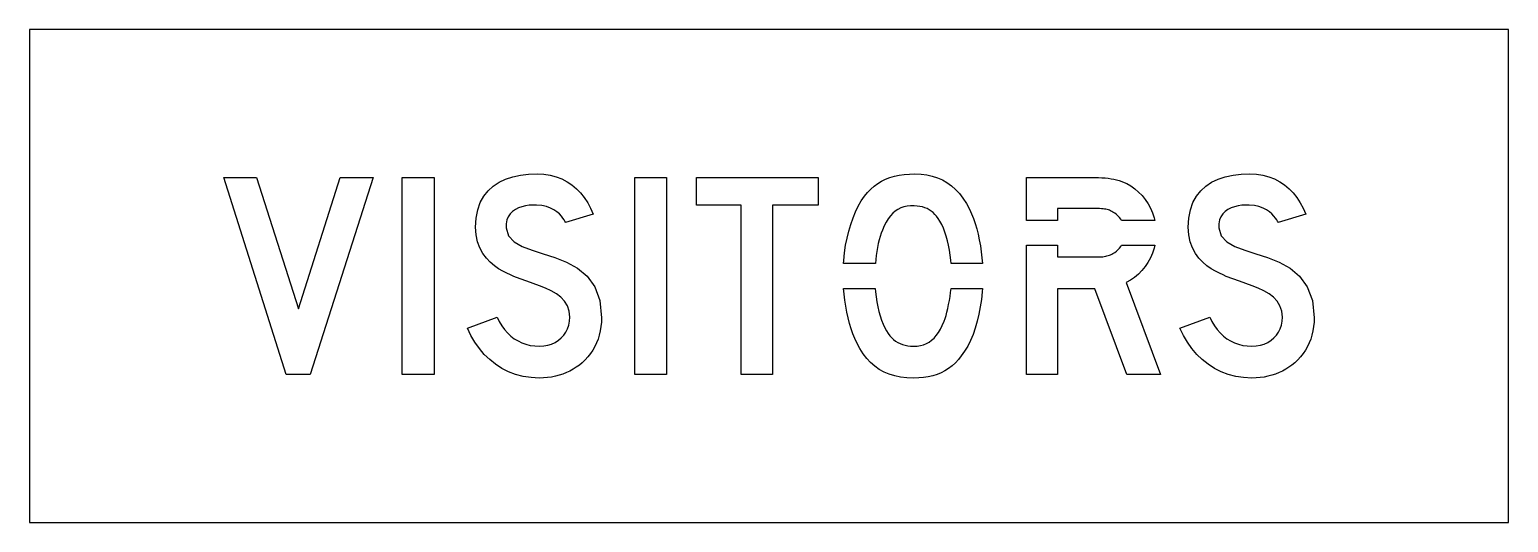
# Model space of a CAD drawing. Extents: x 0 to 30, y 0 to 10.
import ezdxf

# ---------------------------------------------------------------- set-up
doc = ezdxf.new("R2010")
doc.units = 0
doc.layers.add('CUT', color=7, linetype='Continuous')
doc.layers.add('OUTSIDE', color=1, linetype='Continuous')

msp = doc.modelspace()

# ---------------------------------------------------------------- linework, layer by layer
at = {"layer": 'CUT'}
for points in [[(4.6002, 7), (5.4562, 4.3332), (6.2986, 7), (6.9722, 7), (5.695, 3), (5.2038, 3), (3.9406, 7)], [(7.5614, 3), (7.5614, 7), (8.207, 7), (8.207, 3)], [(11.5326, 3.7208), (11.5018, 3.642), (11.4658, 3.5664), (11.4246, 3.494), (11.3786, 3.4244), (11.3274, 3.3588), (11.2714, 3.2968), (11.2106, 3.2384), (11.1526, 3.1912), (11.0914, 3.1476), (11.027, 3.1076), (10.9598, 3.0712), (10.8902, 3.0388), (10.8174, 3.0104), (10.7426, 2.9864), (10.6658, 2.9664), (10.587, 2.9504), (10.5062, 2.9392), (10.4238, 2.932), (10.3402, 2.93), (10.1722, 2.938), (10.0118, 2.9628), (9.8598, 3.0028), (9.7154, 3.0576), (9.5798, 3.1264), (9.4526, 3.2088), (9.3342, 3.3036), (9.225, 3.41), (9.1246, 3.528), (9.0338, 3.656), (8.9522, 3.7936), (8.8806, 3.9404), (9.4842, 4.1648), (9.529, 4.0736), (9.5798, 3.9896), (9.6358, 3.9128), (9.697, 3.8436), (9.7626, 3.782), (9.8334, 3.728), (9.9082, 3.682), (9.9874, 3.644), (10.0702, 3.6144), (10.157, 3.5928), (10.247, 3.58), (10.3402, 3.5756), (10.429, 3.5808), (10.5126, 3.5956), (10.5906, 3.62), (10.6626, 3.6536), (10.7278, 3.6948), (10.7858, 3.744), (10.8366, 3.8), (10.879, 3.8624), (10.9126, 3.9308), (10.9374, 4.0044), (10.9526, 4.0824), (10.9578, 4.1648), (10.9454, 4.2892), (10.9098, 4.3968), (10.8534, 4.4896), (10.7786, 4.57), (10.6882, 4.6392), (10.5842, 4.7), (10.4694, 4.754), (10.3466, 4.8032), (10.2178, 4.8496), (10.0854, 4.8956), (9.9526, 4.9428), (9.821, 4.9928), (9.7558, 5.0208), (9.681, 5.0552), (9.5998, 5.0972), (9.515, 5.1484), (9.429, 5.2092), (9.3458, 5.2808), (9.267, 5.364), (9.1962, 5.4596), (9.1362, 5.5692), (9.0898, 5.6936), (9.0598, 5.8332), (9.049, 5.9896), (9.0602, 6.176), (9.0918, 6.3424), (9.1438, 6.49), (9.2138, 6.6188), (9.3014, 6.7304), (9.4054, 6.8244), (9.5238, 6.9024), (9.6562, 6.9648), (9.801, 7.012), (9.957, 7.0448), (10.1234, 7.064), (10.2982, 7.07), (10.4346, 7.0636), (10.5638, 7.044), (10.685, 7.012), (10.799, 6.9684), (10.905, 6.9132), (11.0034, 6.8472), (11.0946, 6.7712), (11.1778, 6.6856), (11.2534, 6.5904), (11.3218, 6.4872), (11.3822, 6.3752), (11.435, 6.256), (10.8738, 6.0876), (10.8706, 6.0944), (10.861, 6.1128), (10.8446, 6.1404), (10.8206, 6.1756), (10.7882, 6.2156), (10.7474, 6.258), (10.697, 6.3008), (10.6366, 6.3412), (10.5658, 6.378), (10.4838, 6.4076), (10.3902, 6.4288), (10.2842, 6.4384), (10.2094, 6.4396), (10.1342, 6.4344), (10.0594, 6.4236), (9.987, 6.406), (9.9182, 6.3812), (9.8542, 6.3492), (9.7974, 6.3092), (9.7486, 6.2608), (9.7098, 6.2036), (9.6822, 6.1376), (9.6674, 6.0616), (9.6666, 5.9756), (9.7166, 5.8132), (9.8298, 5.6912), (9.993, 5.5976), (10.1938, 5.5212), (10.419, 5.4504), (10.6562, 5.3736), (10.8918, 5.28), (11.1138, 5.1572), (11.3086, 4.9944), (11.4638, 4.78), (11.5666, 4.5028), (11.6034, 4.1508), (11.6006, 4.0604), (11.5918, 3.972), (11.5778, 3.886), (11.5578, 3.802)], [(12.9226, 3), (12.277, 3), (12.277, 7), (12.9226, 7)], [(14.4382, 6.4384), (13.5262, 6.4384), (13.5262, 7), (15.9962, 7), (15.9962, 6.4384), (15.0698, 6.4384), (15.0698, 3), (14.4382, 3)], [(18.6218, 5.7164), (18.597, 5.806), (18.569, 5.8912), (18.5378, 5.9712), (18.5038, 6.0464), (18.4666, 6.1156), (18.4342, 6.166), (18.4006, 6.2108), (18.3658, 6.2508), (18.3286, 6.2864), (18.2898, 6.3172), (18.249, 6.344), (18.2058, 6.3664), (18.1598, 6.3852), (18.1114, 6.4), (18.0598, 6.4116), (18.005, 6.4196), (17.947, 6.4244), (17.8722, 6.4244), (17.8018, 6.4176), (17.7358, 6.4032), (17.6738, 6.3816), (17.6158, 6.3524), (17.5614, 6.3156), (17.5102, 6.2716), (17.4626, 6.2196), (17.4182, 6.16), (17.3766, 6.0924), (17.3378, 6.0168), (17.3014, 5.9332), (17.2778, 5.8712), (17.2562, 5.8044), (17.2362, 5.7332), (17.2178, 5.6584), (17.2018, 5.5804), (17.1874, 5.5), (17.1754, 5.4176), (17.1654, 5.3336), (17.1576, 5.251), (16.5111, 5.251), (16.5154, 5.3164), (16.5322, 5.4724), (16.555, 5.624), (16.5842, 5.7708), (16.619, 5.9124), (16.6594, 6.048), (16.7054, 6.1772), (16.7562, 6.2996), (16.8118, 6.4148), (16.8722, 6.522), (16.9366, 6.6212), (16.9982, 6.6948), (17.0634, 6.7616), (17.1322, 6.8216), (17.2054, 6.8748), (17.283, 6.9212), (17.3646, 6.9616), (17.4514, 6.9952), (17.5426, 7.0224), (17.6394, 7.0436), (17.741, 7.0584), (17.8482, 7.0672), (17.9614, 7.07), (18.0842, 7.0656), (18.2014, 7.0512), (18.3122, 7.0276), (18.417, 6.9936), (18.5166, 6.95), (18.6102, 6.8964), (18.699, 6.8324), (18.7826, 6.7584), (18.8614, 6.6736), (18.9354, 6.578), (19.0046, 6.4716), (19.0702, 6.3544), (19.1106, 6.2636), (19.1482, 6.1668), (19.1826, 6.0648), (19.2138, 5.9576), (19.2418, 5.8464), (19.2666, 5.7316), (19.2874, 5.6132), (19.305, 5.4924), (19.3186, 5.3696), (19.3281, 5.251), (18.6951, 5.251), (18.6894, 5.3204), (18.6774, 5.4244), (18.6622, 5.5252), (18.6438, 5.6228)], [(22.0126, 6.2756), (21.9754, 6.2984), (21.9514, 6.3116), (21.929, 6.3228), (21.9066, 6.3328), (21.8838, 6.3412), (21.8602, 6.3484), (21.835, 6.3544), (21.8074, 6.3592), (21.777, 6.3628), (21.7426, 6.3652), (21.7038, 6.3672), (21.6598, 6.368), (21.6106, 6.3684), (20.8526, 6.3684), (20.8526, 6.1282), (20.221, 6.1282), (20.221, 7), (21.5402, 7), (21.6154, 6.9992), (21.687, 6.9976), (21.7546, 6.994), (21.8194, 6.9892), (21.881, 6.9824), (21.9402, 6.9736), (21.997, 6.9628), (22.0518, 6.95), (22.1046, 6.9348), (22.1562, 6.9172), (22.2066, 6.8968), (22.2562, 6.8736), (22.3418, 6.8264), (22.4226, 6.7696), (22.4986, 6.704), (22.5686, 6.6308), (22.6322, 6.5508), (22.6894, 6.4648), (22.739, 6.374), (22.781, 6.2792), (22.8146, 6.1808), (22.8276, 6.1282), (22.1536, 6.1282), (22.1362, 6.1552), (22.1094, 6.1892), (22.0798, 6.2208), (22.0478, 6.2496)], [(26.0138, 3.802), (25.9886, 3.7208), (25.9578, 3.642), (25.9218, 3.5664), (25.8806, 3.494), (25.8346, 3.4244), (25.7834, 3.3588), (25.7274, 3.2968), (25.6666, 3.2384), (25.6086, 3.1912), (25.5474, 3.1476), (25.483, 3.1076), (25.4158, 3.0712), (25.3462, 3.0388), (25.2734, 3.0104), (25.1986, 2.9864), (25.1218, 2.9664), (25.043, 2.9504), (24.9622, 2.9392), (24.8798, 2.932), (24.7962, 2.93), (24.6282, 2.938), (24.4678, 2.9628), (24.3158, 3.0028), (24.1714, 3.0576), (24.0358, 3.1264), (23.9086, 3.2088), (23.7902, 3.3036), (23.681, 3.41), (23.5806, 3.528), (23.4898, 3.656), (23.4082, 3.7936), (23.3366, 3.9404), (23.9402, 4.1648), (23.985, 4.0736), (24.0358, 3.9896), (24.0918, 3.9128), (24.153, 3.8436), (24.2186, 3.782), (24.2894, 3.728), (24.3642, 3.682), (24.4434, 3.644), (24.5262, 3.6144), (24.613, 3.5928), (24.703, 3.58), (24.7962, 3.5756), (24.885, 3.5808), (24.9686, 3.5956), (25.0466, 3.62), (25.1186, 3.6536), (25.1838, 3.6948), (25.2418, 3.744), (25.2926, 3.8), (25.335, 3.8624), (25.3686, 3.9308), (25.3934, 4.0044), (25.4086, 4.0824), (25.4138, 4.1648), (25.4014, 4.2892), (25.3658, 4.3968), (25.3094, 4.4896), (25.2346, 4.57), (25.1442, 4.6392), (25.0402, 4.7), (24.9254, 4.754), (24.8026, 4.8032), (24.6738, 4.8496), (24.5414, 4.8956), (24.4086, 4.9428), (24.277, 4.9928), (24.2118, 5.0208), (24.137, 5.0552), (24.0558, 5.0972), (23.971, 5.1484), (23.885, 5.2092), (23.8018, 5.2808), (23.723, 5.364), (23.6522, 5.4596), (23.5922, 5.5692), (23.5458, 5.6936), (23.5158, 5.8332), (23.505, 5.9896), (23.5162, 6.176), (23.5478, 6.3424), (23.5998, 6.49), (23.6698, 6.6188), (23.7574, 6.7304), (23.8614, 6.8244), (23.9798, 6.9024), (24.1122, 6.9648), (24.257, 7.012), (24.413, 7.0448), (24.5794, 7.064), (24.7542, 7.07), (24.8906, 7.0636), (25.0198, 7.044), (25.141, 7.012), (25.255, 6.9684), (25.361, 6.9132), (25.4594, 6.8472), (25.5506, 6.7712), (25.6338, 6.6856), (25.7094, 6.5904), (25.7778, 6.4872), (25.8382, 6.3752), (25.891, 6.256), (25.3298, 6.0876), (25.3266, 6.0944), (25.317, 6.1128), (25.3006, 6.1404), (25.2766, 6.1756), (25.2442, 6.2156), (25.2034, 6.258), (25.153, 6.3008), (25.0926, 6.3412), (25.0218, 6.378), (24.9398, 6.4076), (24.8462, 6.4288), (24.7402, 6.4384), (24.6654, 6.4396), (24.5902, 6.4344), (24.5154, 6.4236), (24.443, 6.406), (24.3742, 6.3812), (24.3102, 6.3492), (24.2534, 6.3092), (24.2046, 6.2608), (24.1658, 6.2036), (24.1382, 6.1376), (24.1234, 6.0616), (24.1226, 5.9756), (24.1726, 5.8132), (24.2858, 5.6912), (24.449, 5.5976), (24.6498, 5.5212), (24.875, 5.4504), (25.1122, 5.3736), (25.3478, 5.28), (25.5698, 5.1572), (25.7646, 4.9944), (25.9198, 4.78), (26.0226, 4.5028), (26.0594, 4.1508), (26.0566, 4.0604), (26.0478, 3.972), (26.0338, 3.886)], [(20.8526, 5.6262), (20.8526, 5.386), (21.6106, 5.386), (21.657, 5.3864), (21.699, 5.3872), (21.7366, 5.3892), (21.7706, 5.3916), (21.8014, 5.3952), (21.8298, 5.4), (21.8562, 5.406), (21.8806, 5.4128), (21.9046, 5.4216), (21.9278, 5.4316), (21.9514, 5.4428), (21.9754, 5.456), (22.0126, 5.4788), (22.0478, 5.5048), (22.0798, 5.5336), (22.1094, 5.5652), (22.1362, 5.5992), (22.1536, 5.6262), (22.8291, 5.6262), (22.8146, 5.5652), (22.7806, 5.4656), (22.7382, 5.3692), (22.6878, 5.2772), (22.6294, 5.1904), (22.5642, 5.11), (22.4926, 5.0364), (22.4146, 4.9708), (22.331, 4.914), (22.2422, 4.8668), (22.9438, 3), (22.2562, 3), (21.6106, 4.7404), (20.8526, 4.7404), (20.8526, 3), (20.221, 3), (20.221, 5.6262)], [(19.1846, 3.9436), (19.139, 3.8128), (19.0878, 3.6904), (19.0314, 3.5764), (18.969, 3.4724), (18.9014, 3.3788), (18.8434, 3.3052), (18.781, 3.2384), (18.7146, 3.1784), (18.6442, 3.1252), (18.5698, 3.0788), (18.491, 3.0384), (18.4082, 3.0048), (18.3214, 2.9776), (18.2306, 2.9564), (18.1354, 2.9416), (18.0362, 2.9328), (17.933, 2.93), (17.797, 2.9344), (17.6694, 2.9488), (17.5502, 2.9724), (17.4382, 3.0064), (17.3338, 3.05), (17.2366, 3.1036), (17.1462, 3.1676), (17.0618, 3.2416), (16.9838, 3.3264), (16.9114, 3.422), (16.8442, 3.5284), (16.7822, 3.6456), (16.7414, 3.7336), (16.703, 3.8292), (16.6674, 3.9312), (16.6346, 4.0384), (16.605, 4.1508), (16.5786, 4.2668), (16.5562, 4.3856), (16.537, 4.5064), (16.5218, 4.6284), (16.5108, 4.749), (17.1569, 4.749), (17.1626, 4.6776), (17.1746, 4.5744), (17.1902, 4.4736), (17.2086, 4.3756), (17.2302, 4.2808), (17.2554, 4.1904), (17.2834, 4.1048), (17.3146, 4.0248), (17.3486, 3.9512), (17.3858, 3.8844), (17.4182, 3.834), (17.4526, 3.7884), (17.489, 3.7472), (17.5278, 3.7104), (17.5686, 3.6784), (17.6122, 3.6508), (17.6582, 3.6276), (17.707, 3.6088), (17.759, 3.594), (17.8138, 3.5836), (17.8718, 3.5776), (17.933, 3.5756), (18.0046, 3.5788), (18.0714, 3.5884), (18.1342, 3.6052), (18.193, 3.6284), (18.2482, 3.6588), (18.2998, 3.6964), (18.3482, 3.7412), (18.3938, 3.7936), (18.4366, 3.8536), (18.4766, 3.9216), (18.5146, 3.9972), (18.5506, 4.0808), (18.5714, 4.1368), (18.5914, 4.2), (18.6102, 4.2688), (18.6282, 4.342), (18.6446, 4.4196), (18.6594, 4.5), (18.6726, 4.5824), (18.6838, 4.666), (18.6929, 4.749), (19.3281, 4.749), (19.3238, 4.6784), (19.3082, 4.5236), (19.2862, 4.3716), (19.2582, 4.224), (19.2242, 4.0808)]]:
    msp.add_lwpolyline(points, close=True, dxfattribs=at)
at = {"layer": 'OUTSIDE'}
msp.add_lwpolyline([(0, 0), (30, 0), (30, 10), (0, 10)], close=True, dxfattribs=at)

doc.saveas('drawing.dxf')
